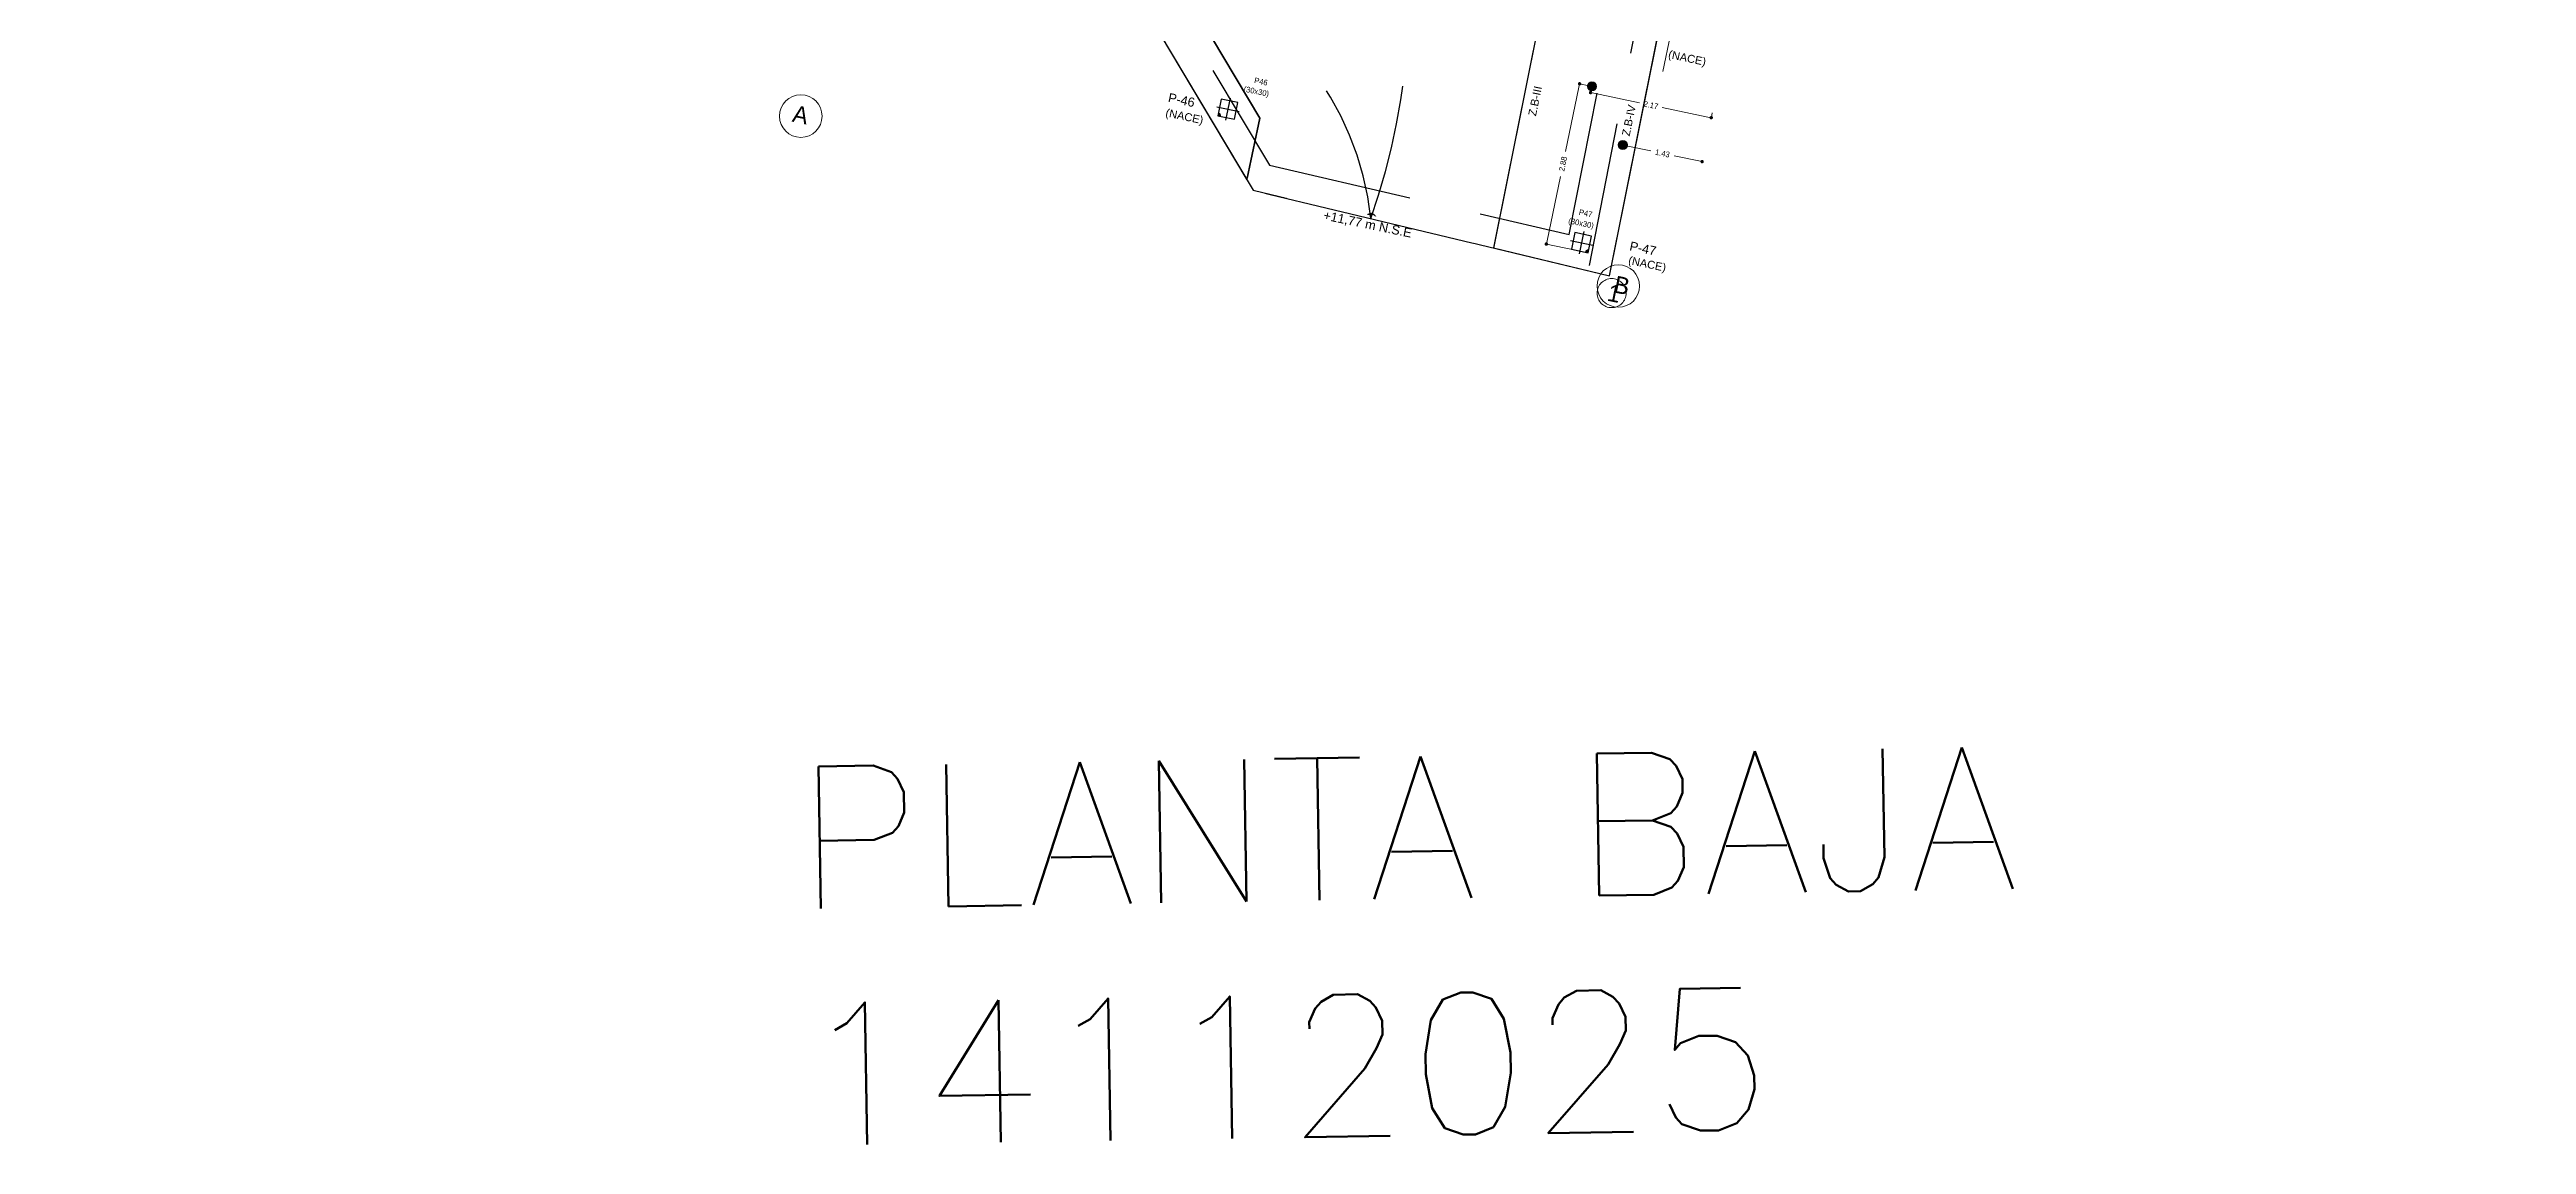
# Model space of a CAD drawing. Header units: metres. Extents: x 725608.1 to 725660.4, y 4370738.5 to 4370791.2.
# Drawn here: x 725610.19 to 725653.83, y 4370738.48 to 4370757.76 of the extents above; entities that cross this region are included whole.
import ezdxf

# ---------------------------------------------------------------- set-up
doc = ezdxf.new("R2010")
doc.units = ezdxf.units.M
doc.header["$LTSCALE"] = 10
doc.header["$MEASUREMENT"] = 0
for name, pattern in [('$5$DASHED2', [0.375, 0.25, -0.125]), ('1144 Z plantas$0$DASHED2', [0.375, 0.25, -0.125]), ('1144_EST_XREF_PLANTAS COMPLETAS$0$ACAD_ISO03W100', [30, 12, -18]), ('1144_EST_XREF_PLANTAS COMPLETAS$0$DASHDOTX2', [50.8, 25.4, -12.7, 0, -12.7]), ('1144_EST_XREF_PLANTAS COMPLETAS$0$HIDDEN', [9.525, 6.35, -3.175]), ('CONTINUA', [0]), ('CYE_TRAZOS', [4, 2, -2]), ('DASHED2', [0.375, 0.25, -0.125])]:
    doc.linetypes.add(name, pattern=pattern)
doc.layers.get('0').update_dxf_attribs({"linetype": 'CONTINUA', "lineweight": 0})
for name, color, linetype, lineweight in [('1144 Z plantas$0$CONTORNO FORJADO', 163, '1144 Z plantas$0$DASHED2', 13), ('1144_EST_XREF_PLANTAS COMPLETAS$0$BUIN_PUNTO CRECIMIENTO', 10, 'CONTINUOUS', 5), ('COTAS_PASATUBOS', 7, 'CONTINUOUS', 9), ('CYE_PASATUBOS', 7, 'CONTINUOUS', 9), ('CYE_REJILLAS', 13, 'CYE_TRAZOS', 9), ('PILARES', 254, 'CONTINUOUS', 53)]:
    doc.layers.add(name, color=color, linetype=linetype, lineweight=lineweight)
for name, color, linetype in [('1144_EST_XREF_PLANTAS COMPLETAS$0$BUIN_BORDE FORJADO', 33, 'CONTINUOUS'), ('1144_EST_XREF_PLANTAS COMPLETAS$0$BUIN_EJES PILARES', 252, '1144_EST_XREF_PLANTAS COMPLETAS$0$DASHDOTX2'), ('1144_EST_XREF_PLANTAS COMPLETAS$0$BUIN_NIVELES', 1, 'CONTINUOUS'), ('1144_EST_XREF_PLANTAS COMPLETAS$0$BUIN_PILARES', 1, 'CONTINUOUS'), ('1144_EST_XREF_PLANTAS COMPLETAS$0$BUIN_PROY INF', 252, '1144_EST_XREF_PLANTAS COMPLETAS$0$HIDDEN'), ('1144_EST_XREF_PLANTAS COMPLETAS$0$BUIN_SIMBOLOS', 10, 'CONTINUOUS'), ('1144_EST_XREF_PLANTAS COMPLETAS$0$BUIN_TEXTO', 7, 'CONTINUOUS'), ('1144_EST_XREF_PLANTAS COMPLETAS$0$BUIN_TEXTO PILARES', 42, 'CONTINUOUS'), ('1144_EST_XREF_PLANTAS COMPLETAS$0$BUIN_TEXTO ZUNCHOS', 10, 'CONTINUOUS'), ('TEXTO_ETIQUETAS', 13, 'CONTINUOUS')]:
    doc.layers.add(name, color=color, linetype=linetype)
doc.layers.add('CYE_ALTURAS FORJADOS', color=7, linetype='$5$DASHED2', true_color=0x919191, transparency=0.6)
doc.styles.add('1144_EST_XREF_PLANTAS COMPLETAS$0$Standard', font='arial.ttf')
doc.styles.add('C&E COTAS', font='')
doc.styles.add('CanoEscarioBody', font='', dxfattribs={"height": 0.04})
doc.styles.add('Century Gothic', font='GOTHIC.TTF', dxfattribs={"height": 0.3})
doc.styles.get("Standard").update_dxf_attribs({"font": 'romans.shx'})
doc.styles.get('C&E COTAS').set_extended_font_data('CanoEscarioBody')
doc.styles.get('CanoEscarioBody').set_extended_font_data('CanoEscarioBody')

# ---------------------------------------------------------------- blocks, each defined once
blk = doc.blocks.new('_Dot')
at = {"color": 0, "linetype": 'ByBlock', "lineweight": -2}
blk.add_line((-0.5, 0), (-1, 0), dxfattribs=at)
at = {"color": 0, "linetype": 'ByBlock', "const_width": 0.5}
blk.add_lwpolyline([(-0.25, 0, 1), (0.25, 0, 1)], format="xyb", close=True, dxfattribs=at)
blk = doc.blocks.new('Rejilla - ANO_ExtremoRejilla-727554-03_A0_P00_REP')
at = {"layer": 'CYE_REJILLAS', "linetype": 'Continuous'}
blk.add_circle((0, 0), 0.00375, dxfattribs=at)
blk = doc.blocks.new('PASATUBOS 160')
blk.add_hatch(color=21).paths.add_polyline_path([(158.417, -180.723), (158.434, -180.723), (158.45, -180.72), (158.466, -180.713), (158.479, -180.703), (158.49, -180.691), (158.499, -180.676), (158.504, -180.661), (158.506, -180.644), (158.504, -180.627), (158.499, -180.611), (158.49, -180.597), (158.479, -180.584), (158.466, -180.575), (158.45, -180.568), (158.434, -180.564), (158.417, -180.564), (158.401, -180.568), (158.386, -180.575), (158.372, -180.584), (158.361, -180.597), (158.352, -180.611), (158.347, -180.627), (158.346, -180.644), (158.347, -180.661), (158.352, -180.676), (158.361, -180.691), (158.372, -180.703), (158.386, -180.713), (158.401, -180.72)])
for p, q in [((158.426, -180.604), (158.426, -180.684)), ((158.386, -180.644), (158.466, -180.644))]:
    blk.add_line(p, q)
blk.add_circle((158.426, -180.644), 0.08)
blk = doc.blocks.new('1144_EST_XREF_PLANTAS COMPLETAS$0$COTA NIVEL MITAD')
at = {"layer": '1144_EST_XREF_PLANTAS COMPLETAS$0$BUIN_NIVELES'}
h = blk.add_hatch(color=256, dxfattribs=at)
h.dxf.hatch_style = 1
h.paths.add_polyline_path([(0.5, 0, 0.414214), (0, 0.5), (0, 0)])
for points in [[(0, 0.6), (0, 0)], [(-0.6, 0), (0.6, 0)]]:
    blk.add_lwpolyline(points, dxfattribs=at)
blk.add_arc((0, 0), 0.5, 0, 180, dxfattribs=at)
blk = doc.blocks.new('1144_EST_XREF_PLANTAS COMPLETAS$0$1')
at = {"layer": '1144_EST_XREF_PLANTAS COMPLETAS$0$BUIN_PUNTO CRECIMIENTO'}
h = blk.add_hatch(color=256, dxfattribs=at)
h.dxf.hatch_style = 1
edge = h.paths.add_edge_path()
edge.add_line((0, 0), (0.05, 0))
edge.add_arc((0, 0), 0.05, 270, 360, ccw=False)
edge.add_line((0, -0.05), (0, 0))
for p in [(0.06, 0), (0, -0.06)]:
    blk.add_line(p, (0, 0), dxfattribs=at)
blk.add_arc((0, 0), 0.05, 270, 360, dxfattribs=at)
blk = doc.blocks.new('1144_EST_XREF_PLANTAS COMPLETAS$0$30x30_N')
at = {"layer": '1144_EST_XREF_PLANTAS COMPLETAS$0$BUIN_EJES PILARES', "ltscale": 0.005}
for p, q in [((-0.2, 0), (0.2, 0)), ((0, 0.2), (0, -0.2))]:
    blk.add_line(p, q, dxfattribs=at)
at = {"layer": '1144_EST_XREF_PLANTAS COMPLETAS$0$BUIN_PILARES'}
blk.add_lwpolyline([(-0.15, -0.15), (0.15, -0.15), (0.15, 0.15), (-0.15, 0.15)], close=True, dxfattribs=at)

msp = doc.modelspace()

# ---------------------------------------------------------------- linework, layer by layer
at = {"layer": '1144 Z plantas$0$CONTORNO FORJADO', "linetype": '1144 Z plantas$0$DASHED2', "ltscale": 3}
for points in [[(725610.194, 4370790.788), (725631.288, 4370755.466), (725631.514, 4370756.551), (725622.514, 4370771.621), (725626.494, 4370773.993), (725630.947, 4370766.532), (725634.264, 4370768.508), (725634.897, 4370771.554), (725636.135, 4370771.296), (725636.411, 4370772.62), (725640.386, 4370771.794), (725641.452, 4370776.922), (725630.193, 4370779.262), (725631.661, 4370786.326)], [(725636.411, 4370772.62), (725636.135, 4370771.296), (725634.897, 4370771.554), (725634.264, 4370768.508), (725630.947, 4370766.532), (725631.161, 4370766.173), (725631.075, 4370766.122), (725635.028, 4370759.487), (725635.119, 4370759.542), (725635.827, 4370758.354), (725636.428, 4370758.234), (725635.631, 4370754.265), (725637.671, 4370753.774), (725638.488, 4370757.821), (725639.264, 4370761.7), (725649.237, 4370759.632), (725651.509, 4370770.573), (725647.143, 4370771.481), (725646.926, 4370770.435)]]:
    msp.add_lwpolyline(points, close=True, dxfattribs=at)
at = {"layer": '1144_EST_XREF_PLANTAS COMPLETAS$0$BUIN_BORDE FORJADO'}
for p, q in [((725629.901, 4370759.251), (725631.514, 4370756.551)), ((725636.428, 4370758.234), (725635.633, 4370754.264)), ((725631.514, 4370756.551), (725631.294, 4370755.496))]:
    msp.add_line(p, q, dxfattribs=at)
at = {"layer": '1144_EST_XREF_PLANTAS COMPLETAS$0$BUIN_PROY INF', "ltscale": 0.04}
msp.add_lwpolyline([(725649.034, 4370760.875), (725653.295, 4370781.37), (725611.188, 4370790.121), (725631.683, 4370755.722), (725636.966, 4370754.5), (725638.637, 4370763.025)], close=True, dxfattribs=at)
msp.add_lwpolyline([(725637.319, 4370753.957), (725638.991, 4370762.493), (725649.383, 4370760.343)], dxfattribs=at)
at = {"layer": 'COTAS_PASATUBOS'}
for p, q in [((725637.135, 4370757.097), (725636.9, 4370755.965)), ((725637.339, 4370757.116), (725637.123, 4370757.161)), ((725637.359, 4370757.087), (725637.336, 4370756.977)), ((725637.4, 4370756.989), (725638.204, 4370756.822)), ((725639.408, 4370756.571), (725638.604, 4370756.739)), ((725639.485, 4370756.645), (725639.462, 4370756.535)), ((725637.903, 4370756.055), (725637.903, 4370756.052)), ((725637.966, 4370756.064), (725638.4, 4370755.974)), ((725639.247, 4370755.798), (725638.814, 4370755.888)), ((725639.302, 4370755.765), (725639.301, 4370755.761)), ((725636.573, 4370754.392), (725636.808, 4370755.524)), ((725637.274, 4370754.186), (725636.536, 4370754.339))]:
    msp.add_line(p, q, dxfattribs=at)
at = {"layer": 'CYE_ALTURAS FORJADOS', "linetype": 'DASHED2', "ltscale": 3}
for p, q in [((725610.194, 4370790.788), (725631.288, 4370755.466)), ((725631.514, 4370756.551), (725622.514, 4370771.621)), ((725636.428, 4370758.234), (725635.631, 4370754.265)), ((725637.671, 4370753.774), (725638.488, 4370757.821)), ((725631.288, 4370755.466), (725631.514, 4370756.551)), ((725635.631, 4370754.265), (725637.671, 4370753.774))]:
    msp.add_line(p, q, dxfattribs=at)
at = {"layer": 'CYE_REJILLAS', "ltscale": 0.5}
for points in [[(725630.317, 4370789.739), (725623.504, 4370756.955)], [(725644.719, 4370786.746), (725637.906, 4370753.962)]]:
    msp.add_lwpolyline(points, dxfattribs=at)
at = {"layer": 'CYE_REJILLAS', "color": 2}
msp.add_circle((725637.711, 4370753.47), 0.256, dxfattribs=at)

# ---------------------------------------------------------------- block references
at = {"layer": '1144_EST_XREF_PLANTAS COMPLETAS$0$BUIN_NIVELES', "xscale": -0.1799999999999985, "yscale": 0.1799999999999986, "zscale": 0.180000000000001, "rotation": 346.9458299580834}
msp.add_blockref('1144_EST_XREF_PLANTAS COMPLETAS$0$COTA NIVEL MITAD', (725633.47, 4370754.784), dxfattribs=at)
at = {"layer": '1144_EST_XREF_PLANTAS COMPLETAS$0$BUIN_PILARES', "rotation": 348.2599612998155}
for p in [(725630.952, 4370756.709), (725637.182, 4370754.358)]:
    msp.add_blockref('1144_EST_XREF_PLANTAS COMPLETAS$0$30x30_N', p, dxfattribs=at)
at = {"layer": '1144_EST_XREF_PLANTAS COMPLETAS$0$BUIN_PUNTO CRECIMIENTO', "rotation": 78.25996129981554}
msp.add_blockref('1144_EST_XREF_PLANTAS COMPLETAS$0$1', (725630.775, 4370756.593), dxfattribs=at)
at = {"layer": '1144_EST_XREF_PLANTAS COMPLETAS$0$BUIN_PUNTO CRECIMIENTO', "xscale": -1, "rotation": 258.2599612998155}
msp.add_blockref('1144_EST_XREF_PLANTAS COMPLETAS$0$1', (725637.298, 4370754.181), dxfattribs=at)
at = {"layer": 'COTAS_PASATUBOS', "xscale": 0.06, "yscale": 0.06, "zscale": 0.06}
for p, rotation in [((725637.147, 4370757.156), 78.25996129981554), ((725637.341, 4370757.001), 168.2599612998155), ((725639.467, 4370756.559), 348.2599612998155), ((725637.908, 4370756.077), 168.2599612998155), ((725639.306, 4370755.786), 348.2599612998155), ((725636.561, 4370754.334), 258.2599612998155)]:
    msp.add_blockref('_Dot', p, dxfattribs=dict(at, rotation=rotation))
at = {"layer": 'CYE_PASATUBOS', "rotation": 348.2599612998155}
for p in [(725519.008, 4370966.211), (725519.553, 4370965.18)]:
    msp.add_blockref('PASATUBOS 160', p, dxfattribs=at)
at = {"layer": 'CYE_REJILLAS', "linetype": 'ByBlock', "xscale": 99.99999999999979, "yscale": 99.99999999999979, "zscale": 99.99999999999979, "rotation": 250.0882340884018}
for p in [(725623.428, 4370756.588), (725637.829, 4370753.595)]:
    msp.add_blockref('Rejilla - ANO_ExtremoRejilla-727554-03_A0_P00_REP', p, dxfattribs=at)

# ---------------------------------------------------------------- texts
at = {"layer": '1144_EST_XREF_PLANTAS COMPLETAS$0$BUIN_TEXTO', "char_height": 0.14, "width": 1.6, "attachment_point": 5, "rotation": 348.26, "style": '1144_EST_XREF_PLANTAS COMPLETAS$0$Standard'}
for insert in [(725639.039, 4370757.59), (725630.183, 4370756.562), (725638.335, 4370753.964)]:
    msp.add_mtext('(NACE)', dxfattribs=dict(at, insert=insert))
at = {"layer": '1144_EST_XREF_PLANTAS COMPLETAS$0$BUIN_TEXTO PILARES', "char_height": 0.16, "width": 1.8, "attachment_point": 5, "rotation": 348.26, "style": '1144_EST_XREF_PLANTAS COMPLETAS$0$Standard'}
for s, insert in [('P-46', (725630.135, 4370756.869)), ('P-47', (725638.264, 4370754.256))]:
    msp.add_mtext(s, dxfattribs=dict(at, insert=insert))
at = {"layer": '1144_EST_XREF_PLANTAS COMPLETAS$0$BUIN_TEXTO ZUNCHOS', "char_height": 0.14, "width": 0.9, "attachment_point": 5, "rotation": 78.26, "style": '1144_EST_XREF_PLANTAS COMPLETAS$0$Standard'}
for s, insert in [('Z.B-III', (725636.363, 4370756.854)), ('Z.B-IV', (725638.015, 4370756.511))]:
    msp.add_mtext(s, dxfattribs=dict(at, insert=insert))
at = {"layer": 'COTAS_PASATUBOS', "char_height": 0.1, "attachment_point": 5, "style": 'C&E COTAS'}
for s, insert, rotation in [('\\A1;2.17', (725638.404, 4370756.78), 348.26), ('\\A1;2.88', (725636.854, 4370755.745), 78.26), ('\\A1;1.43', (725638.607, 4370755.931), 348.26)]:
    msp.add_mtext(s, dxfattribs=dict(at, insert=insert, rotation=rotation))
at = {"layer": 'CYE_REJILLAS', "char_height": 0.3, "width": 0.32869, "attachment_point": 1, "rotation": 348.26, "style": 'Century Gothic'}
for s, insert in [('A', (725623.325, 4370756.786)), ('B', (725637.793, 4370753.78))]:
    msp.add_mtext(s, dxfattribs=dict(at, insert=insert))
at = {"layer": 'CYE_REJILLAS', "color": 2, "insert": (725637.679, 4370753.634), "char_height": 0.3, "width": 0.32869, "attachment_point": 1, "rotation": 348.26, "style": 'Century Gothic'}
msp.add_mtext('1', dxfattribs=at)
at = {"layer": 'PILARES', "insert": (725623.309, 4370745.127), "char_height": 2.5, "width": 37.28695, "attachment_point": 1, "rotation": 0.9477}
msp.add_mtext('PLANTA BAJA 14112025', dxfattribs=at)
at = {"layer": 'TEXTO_ETIQUETAS', "style": 'CanoEscarioBody'}
for s, p in [('(30x30)', (725631.221, 4370757.02)), ('P46', (725631.408, 4370757.171)), ('P47', (725637.127, 4370754.85)), ('(30x30)', (725636.942, 4370754.699))]:
    msp.add_text(s, height=0.1, rotation=348.26, dxfattribs=at).set_placement(p)

# ---------------------------------------------------------------- next in the draw order: texts
at = {"layer": '1144_EST_XREF_PLANTAS COMPLETAS$0$BUIN_TEXTO', "insert": (725633.41, 4370754.671), "char_height": 0.16, "width": 3.6, "attachment_point": 5, "rotation": 348.26, "style": '1144_EST_XREF_PLANTAS COMPLETAS$0$Standard', "bg_fill": 2}
msp.add_mtext('+11,77 m N.S.E', dxfattribs=at)

# ---------------------------------------------------------------- next in the draw order: linework, layer by layer
at = {"layer": '1144_EST_XREF_PLANTAS COMPLETAS$0$BUIN_BORDE FORJADO'}
msp.add_lwpolyline([(725653.827, 4370781.719), (725610.194, 4370790.788), (725631.397, 4370755.283), (725637.671, 4370753.774), (725639.264, 4370761.701)], dxfattribs=at)
at = {"layer": '1144_EST_XREF_PLANTAS COMPLETAS$0$BUIN_SIMBOLOS', "linetype": '1144_EST_XREF_PLANTAS COMPLETAS$0$ACAD_ISO03W100', "ltscale": 0.02}
for centre, radius, start, end in [((725622.473, 4370758.678), 11.666, 340.5036, 14.3241), ((725628.133, 4370754.197), 5.37, 6.2739, 70.571)]:
    msp.add_arc(centre, radius, start, end, dxfattribs=at)

doc.saveas('drawing.dxf')
